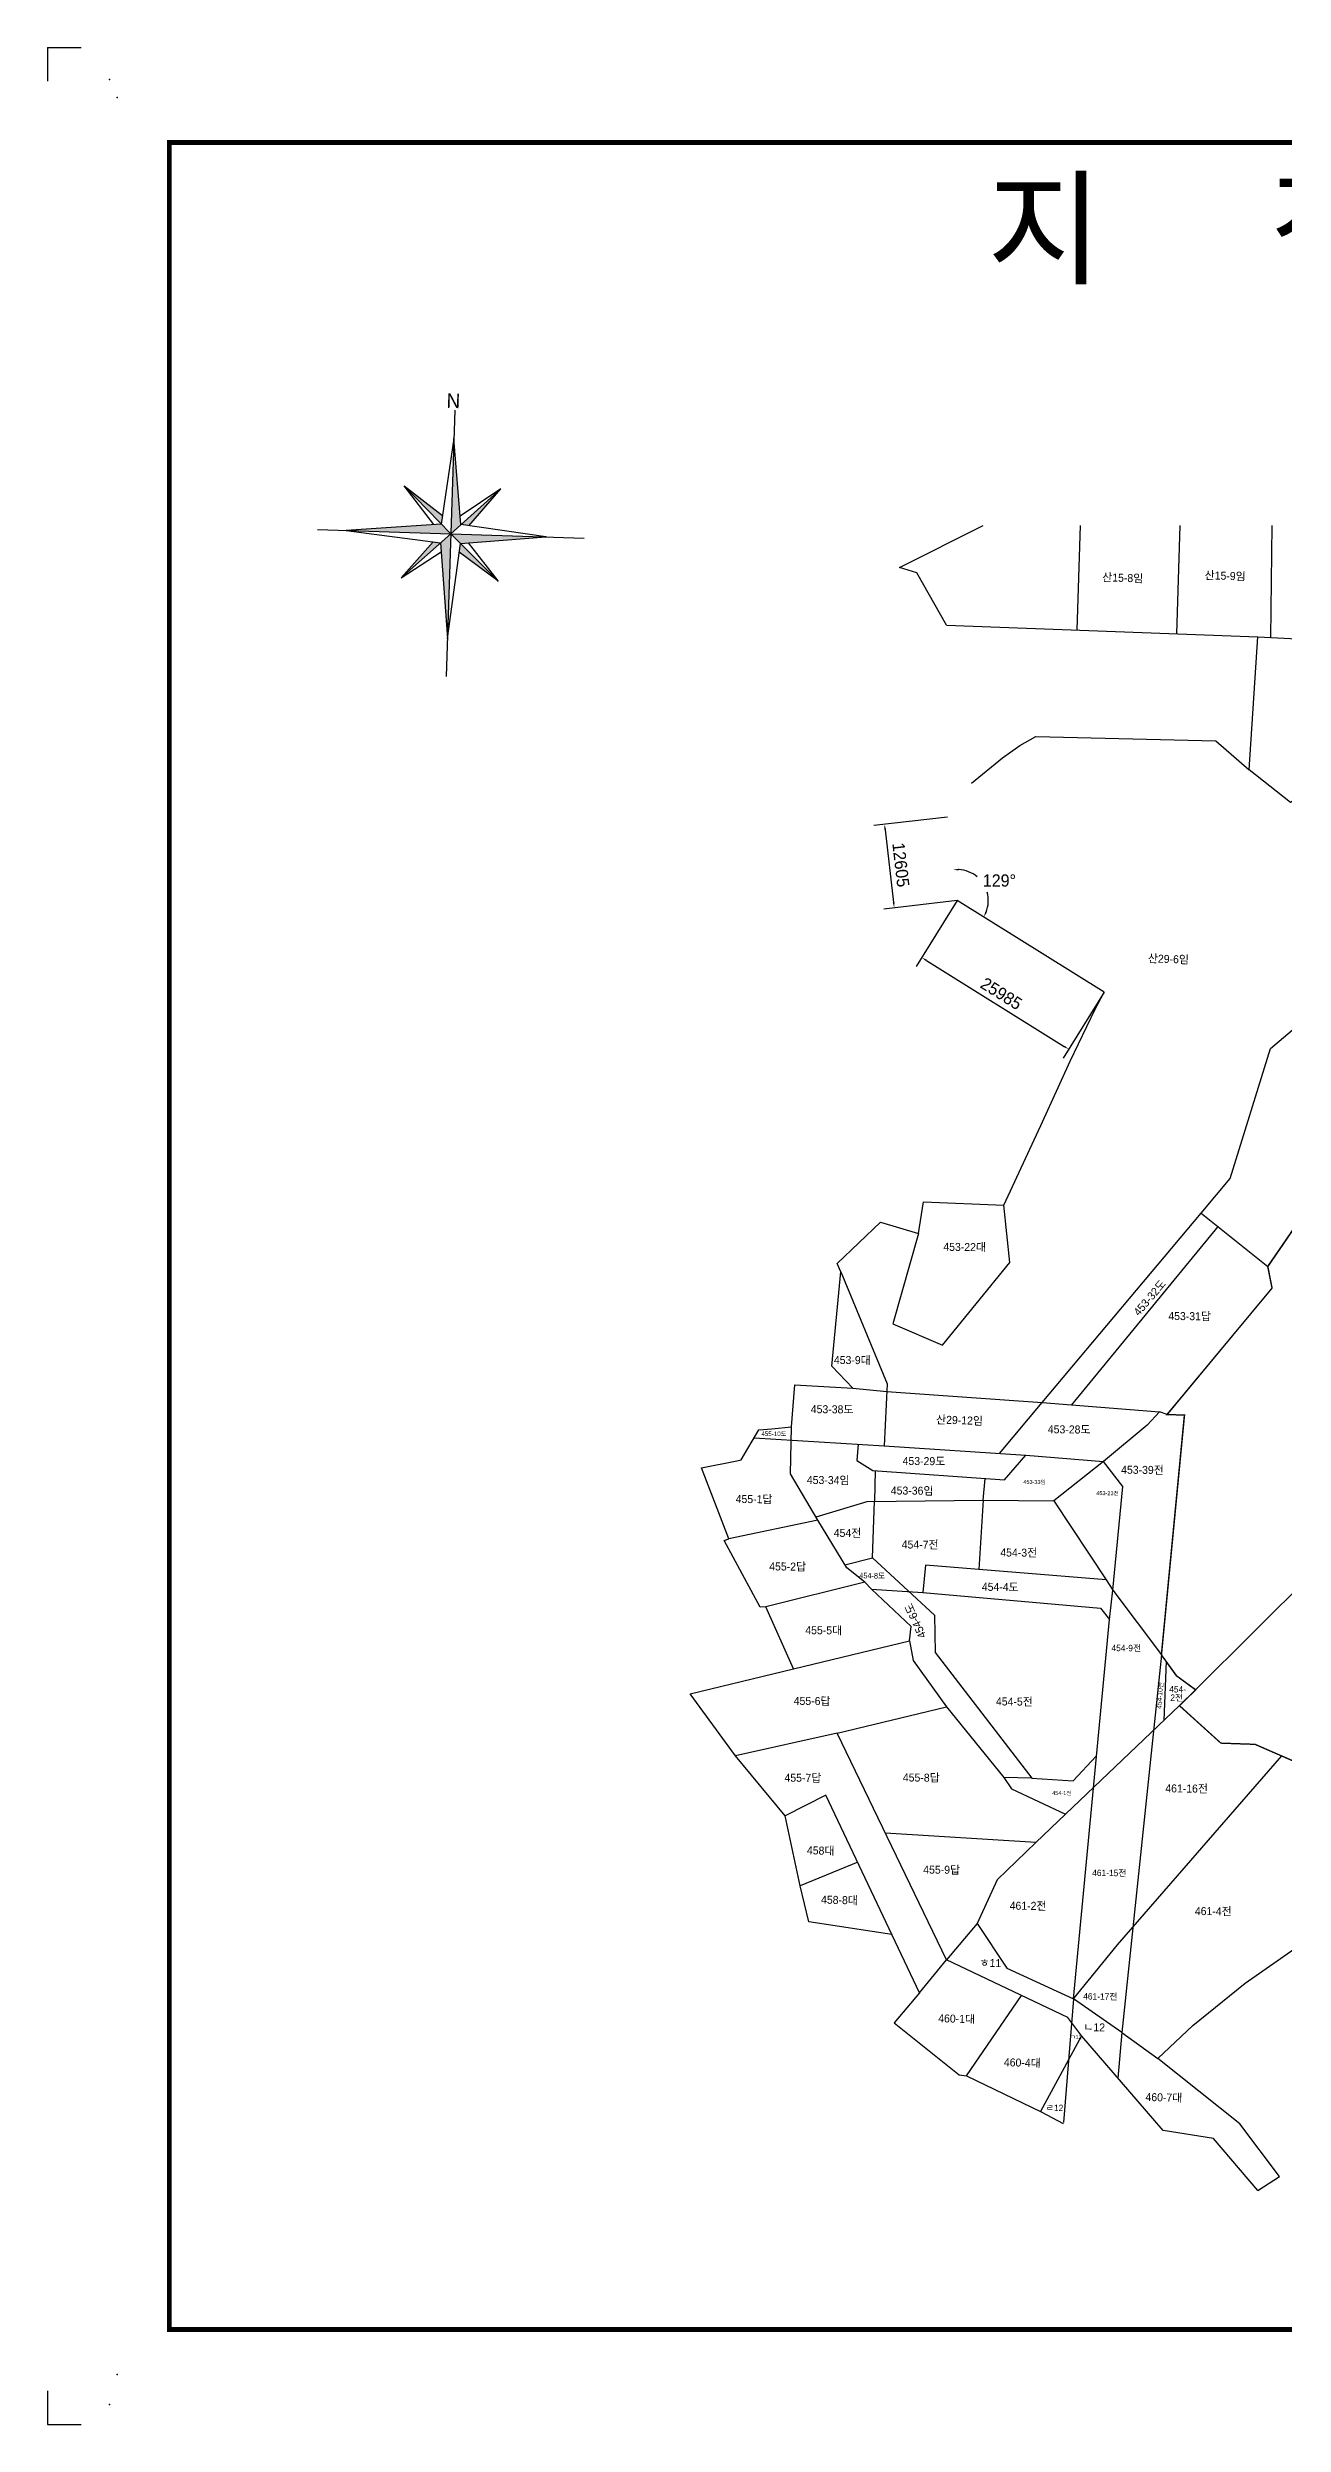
# Model space of a CAD drawing. Extents: x 0 to 504600, y 0 to 356400.
# Drawn here: x 0 to 185422, y 0 to 356400 of the extents above; entities that cross this region are included whole.
import ezdxf
from ezdxf.enums import TextEntityAlignment as Align

# ---------------------------------------------------------------- set-up
doc = ezdxf.new("R2010")
doc.units = 0
doc.header["$LTSCALE"] = 4800
doc.header["$MEASUREMENT"] = 0
doc.linetypes.add('HIDDEN', pattern=[0.375, 0.25, -0.125])
doc.linetypes.add('PHANTOM', pattern=[2.5, 1.25, -0.25, 0.25, -0.25, 0.25, -0.25])
doc.layers.get('0').update_dxf_attribs({"linetype": 'CONTINUOUS'})
doc.layers.get('Defpoints').update_dxf_attribs({"linetype": 'CONTINUOUS'})
for name, color, linetype in [('G-SUN', 1, 'CONTINUOUS'), ('G-TEXT', 6, 'CONTINUOUS'), ('NORTH', 7, 'CONTINUOUS'), ('TIT-BOX', 3, 'CONTINUOUS')]:
    doc.layers.add(name, color=color, linetype=linetype)
doc.styles.add('GHS', font='Dotum.ttf')
doc.styles.add('ITALICT', font='Dotum.ttf')
doc.styles.get("Standard").update_dxf_attribs({"font": 'Dotum.ttf'})
doc.dimstyles.get("Standard").update_dxf_attribs({"dimtxt": 0.18, "dimasz": 0.18, "dimexe": 0.18, "dimexo": 0.0625, "dimgap": 0.09, "dimtad": 0, "dimtih": 1, "dimtoh": 1, "dimdec": 4, "dimzin": 0, "dimdsep": 46, "dimtxsty": 'Standard', "dimcen": 0.09, "dimadec": 0, "dimazin": 0, "dimtfac": 1, "dimtdec": 4, "dimtofl": 0, "dimtmove": 0, "dimatfit": 3, "dimfxl": 0, "dimtolj": 1, "dimtzin": 0, "dimarcsym": 0})

# ---------------------------------------------------------------- blocks, each defined once
blk = doc.blocks.new('NORTH')
at = {"layer": 'NORTH'}
h = blk.add_hatch(color=256, dxfattribs=at)
h.paths.add_polyline_path([(1.48, 1.42), (2.65, 1.29), (7.27, 6.96)])
h.paths.add_polyline_path([(7.27, -6.84), (1.51, -1.42), (1.37, -2.7)])
h.paths.add_polyline_path([(-1.5, -1.42), (-2.6, -1.31), (-7.2, -6.84)])
h.paths.add_polyline_path([(-1.47, 1.42), (-1.33, 2.71), (-7.2, 6.96)])
h.paths.add_polyline_path([(0, 0), (1.48, 1.42), (0, 14.29)])
h.paths.add_polyline_path([(1.51, -1.42), (14.29, 0), (0, 0)])
h.paths.add_polyline_path([(0, 0), (-1.5, -1.42), (0, -15.71)])
h.paths.add_polyline_path([(-1.47, 1.42), (-15.71, 0), (0, 0)])
at = {"color": 7}
for p in [(14.29, 0), (14.29, 0), (0, -15.71), (0, -15.71)]:
    blk.add_point(p, dxfattribs=at)
at = {"layer": 'NORTH', "color": 7}
for p, q in [((0, 18.57), (0, -21.43)), ((0, 14.29), (-1.47, 1.42)), ((1.48, 1.42), (0, 14.29)), ((-2.6, 1.31), (-7.2, 6.96)), ((-7.2, 6.96), (-1.33, 2.71)), ((7.27, 6.96), (1.34, 2.67)), ((2.65, 1.29), (7.27, 6.96)), ((-20, 0), (20, 0)), ((-1.47, 1.42), (-15.71, 0)), ((14.29, 0), (1.48, 1.42)), ((1.51, -1.42), (14.29, 0)), ((-15.71, 0), (-1.5, -1.42)), ((-2.6, -1.31), (-7.2, -6.84)), ((-7.2, -6.84), (-1.36, -2.74)), ((-1.5, -1.42), (0, -15.71)), ((0, -15.71), (1.51, -1.42)), ((7.27, -6.84), (1.37, -2.7)), ((2.65, -1.29), (7.27, -6.84))]:
    blk.add_line(p, q, dxfattribs=at)
at = {"layer": 'NORTH'}
for points in [[(0, 0), (-7.2, 6.96)], [(0, 0), (7.27, 6.96)], [(0, 0), (-7.2, -6.84)], [(0, 0), (7.27, -6.84)]]:
    blk.add_lwpolyline(points, dxfattribs=at)
at = {"layer": 'NORTH', "color": 7}
blk.add_point((7.27, -6.84), dxfattribs=at)
at = {"layer": 'NORTH', "color": 1, "style": 'ITALICT'}
blk.add_text('N', height=2.17, rotation=0, dxfattribs=at).set_placement((-1.28, 18.86))
blk = doc.blocks.new('*D9')
at = {"color": 1, "linetype": 'Continuous', "lineweight": -2}
for p, q in [((136487, 228493), (130317, 218596)), ((131842, 219530), (152535, 206628)), ((158538, 214744), (152367, 204847))]:
    blk.add_line(p, q, dxfattribs=at)
at = {"color": 1, "linetype": 'Continuous'}
for points in [[(131913, 219643), (131771, 219417), (131163, 219953)], [(152605, 206741), (152464, 206515), (153213, 206205)]]:
    blk.add_solid(points, dxfattribs=at)
at = {"layer": 'Defpoints', "color": 0, "linetype": 'Continuous'}
for p in [(136487, 228493), (158538, 214744), (153213, 206205)]:
    blk.add_point(p, dxfattribs=at)
at = {"color": 7, "linetype": 'Continuous', "insert": (143099, 214540), "char_height": 1840, "attachment_point": 5, "rotation": 328.05595}
blk.add_mtext('\\A1;25985', dxfattribs=at)
blk = doc.blocks.new('DIMDOT')
at = {"color": 0}
blk.add_line((-2, 0), (2, 0), dxfattribs=at)
for radius in [0.5, 0.25]:
    blk.add_circle((0, 0), radius, dxfattribs=at)
blk = doc.blocks.new('*D10')
at = {"color": 1, "linetype": 'Continuous', "lineweight": -2}
for start, end in [(49.92943, 87.37727), (337.91864, 15.90992)]:
    blk.add_arc((136487, 228493), 4653, start, end, dxfattribs=at)
at = {"color": 1, "linetype": 'Continuous'}
for points in [[(136706, 233008), (136695, 233274), (135901, 233109)], [(140918, 226683), (140681, 226804), (140436, 226031)]]:
    blk.add_solid(points, dxfattribs=at)
at = {"layer": 'Defpoints', "color": 0, "linetype": 'Continuous'}
for p in [(135414, 236945), (139211, 232266), (136487, 228493), (136487, 228493), (158538, 214744)]:
    blk.add_point(p, dxfattribs=at)
at = {"color": 7, "linetype": 'Continuous', "insert": (142802, 231489), "char_height": 1840, "attachment_point": 5}
blk.add_mtext('\\A1;129°', dxfattribs=at)
blk = doc.blocks.new('*D11')
at = {"color": 1, "linetype": 'Continuous', "lineweight": -2}
for p, q in [((135032, 241014), (123988, 239730)), ((125669, 239120), (126940, 228188)), ((136487, 228493), (125443, 227209))]:
    blk.add_line(p, q, dxfattribs=at)
at = {"color": 1, "linetype": 'Continuous'}
for points in [[(125802, 239135), (125537, 239104), (125577, 239915)], [(127073, 228204), (126808, 228173), (127033, 227393)]]:
    blk.add_solid(points, dxfattribs=at)
at = {"layer": 'Defpoints', "color": 0, "linetype": 'Continuous'}
for p in [(135032, 241014), (136487, 228493), (127033, 227393)]:
    blk.add_point(p, dxfattribs=at)
at = {"color": 7, "linetype": 'Continuous', "insert": (128015, 233853), "char_height": 1840, "attachment_point": 5, "rotation": 276.63096}
blk.add_mtext('\\A1;12605', dxfattribs=at)

msp = doc.modelspace()

# ---------------------------------------------------------------- linework, layer by layer
at = {"layer": 'G-SUN', "color": 7, "linetype": 'Continuous'}
for p, q in [((145869.4, 251759.8), (148280.2, 253093.9)), ((148280.2, 253093.9), (175291, 252441.7)), ((138622.6, 246090), (143245.5, 249906.4)), ((143245.5, 249906.4), (145869.4, 251759.8)), ((175291, 252441.7), (180287.1, 248106.7)), ((158537.7, 214744), (136487.4, 228492.6)), ((130837, 64711.5), (126996.2, 60217.6)), ((137853.6, 52270.2), (146134.8, 64308.9)), ((171820.4, 59822.5), (179676.3, 66193.3)), ((153942, 63829.5), (152400.5, 45273.6)), ((126996.2, 60217.6), (136758.9, 52403)), ((161154.9, 58766), (166577.3, 54897.6)), ((166577.3, 54897.6), (171820.4, 59822.5)), ((136758.9, 52403), (137853.6, 52270.2)), ((137853.6, 52270.2), (149078.2, 46871.4)), ((149078.2, 46871.4), (152387, 45111.8))]:
    msp.add_line(p, q, dxfattribs=at)
for points in [[(127818.4, 278452.7), (140357, 284725.4)], [(154934.4, 284725.4), (154423.2, 269066.1)], [(169889.6, 284725.4), (169360, 268501.2)], [(183684.7, 284725.4), (183476.4, 267942.2)], [(134865.2, 269805.8), (130411.4, 277639.4), (127818.4, 278452.7)], [(134865.2, 269805.8), (181582.4, 268039)], [(216268.5, 229540.6), (216725.4, 239316.7), (217358.5, 247106), (198719.6, 248737), (195555.5, 248877.5), (186462.1, 243195.3), (180287.1, 248106.7), (181582.4, 268039), (200227.1, 267085.8), (237634.6, 265743.2), (235221.4, 261245.5), (239853.1, 260866.3), (237526.7, 255988)], [(173087.3, 181602.2), (177439.2, 186821.6), (183487.5, 206312.4), (190321.1, 212127.3), (202477.4, 219025.4), (206545.9, 218877), (207667.4, 217850.5), (211105.4, 212869.8)], [(130837, 64711.5), (116785.5, 94371), (110659.4, 91260), (103230.2, 100232.6), (96391.4, 109551.7), (111906.6, 113284.8), (107765, 122580.3), (106914.9, 122558.3), (101507.1, 132548.4), (102229.6, 132797.7), (98087.8, 143455.6), (103425.7, 144488.7), (104074.8, 144627), (106706.7, 149137.5), (108652, 149264.5), (111607.3, 149598.7), (112102.5, 155884.2), (120811.2, 155376.5), (117672.7, 158682.4), (119020.5, 172846.9), (118455.2, 174075), (124990.2, 180278.9), (130664.2, 178574.1), (126801.3, 165007.3), (134263.1, 161847.8), (144380.9, 174209), (143471.9, 182844.5), (149011.6, 194778), (153412, 204404.7), (157156.8, 212200), (158537.7, 214744)], [(188914.1, 98592.2), (181158.5, 101977.4), (176031.6, 102158), (169805.8, 107780.7), (172240.2, 110136.5), (169441, 112196.3), (167122.1, 115389.9), (170580.5, 151350.5), (167971.4, 151422.4), (183709.1, 170390), (183081.9, 173604.1), (203672.2, 203637.6)], [(130664.2, 178574.1), (131400.5, 183329.9), (143471.9, 182844.5)], [(142795.2, 145589.3), (149212.9, 153229.2), (173087.3, 181602.2), (183081.9, 173604.1)], [(153683.6, 152875.1), (175673.9, 179659.5)], [(119020.5, 172846.9), (125947.7, 156011.8), (125501.7, 146742.4)], [(120811.2, 155376.5), (125893.9, 154893.2)], [(125893.9, 154893.2), (149212.9, 153229.2)], [(149212.9, 153229.2), (166836.4, 151833.1), (164984.1, 149816.5), (158401.8, 144406.1)], [(167971.4, 151422.4), (166836.4, 151833.1)], [(202302.8, 94628.2), (226633.5, 96963.5), (229937.8, 124445), (226997.9, 137349), (216841.7, 152402.1), (198468.4, 136240.3), (172240.2, 110136.5)], [(106018, 147957.3), (125501.7, 146742.4)], [(115569.1, 135603.9), (111446.7, 142530.9), (111607.3, 149598.7)], [(121602.1, 146985.5), (121438.8, 144528.3), (123799.8, 143039.1), (143571, 141624.2), (146768.6, 145324.3)], [(125501.7, 146742.4), (146768.6, 145324.3), (158401.8, 144406.1)], [(123618.5, 125253.6), (131325, 124759.6), (157983.8, 122380.9), (159325.5, 120674.7), (159816.1, 125076.2), (161308.3, 140652.8), (158401.8, 144406.1), (150978.9, 138499.7), (158812.5, 126666.5), (159816.1, 125076.2)], [(124165.7, 143012.9), (124058.9, 138417)], [(140376.3, 138592), (140666.3, 141832.1)], [(122610, 126279.1), (119915.7, 128449), (115569.1, 135603.9), (102229.6, 132797.7)], [(115293.7, 136066.7), (122942, 138405), (140353.1, 138592.2), (150978.9, 138499.7)], [(119636.4, 128908.8), (123772.5, 129925.1), (124058.9, 138417)], [(140376.3, 138592), (139736.1, 128183.9)], [(123772.5, 129925.1), (133081, 121371.4), (133145.7, 115768.9), (147677.6, 96889.6), (143491.5, 97020.3)], [(158812.5, 126666.5), (131699.5, 128823.2), (131325, 124759.6)], [(111906.6, 113284.8), (129312.5, 117478.1), (129561.4, 119666.4), (123618.5, 125253.6), (122610, 126279.1), (107765, 122580.3)], [(159816.1, 125076.2), (167122.1, 115389.9)], [(167122.1, 115389.9), (161154.9, 58766), (153942, 63829.5), (159325.5, 120674.7)], [(129312.5, 117478.1), (129861, 114554.3), (134878.9, 107601.3)], [(167797.6, 114459.6), (167467.1, 105555.5)], [(118452.6, 103677.6), (134878.9, 107601.3), (143491.5, 97020.3), (144607.2, 95316), (152713.6, 91517.4), (148267.6, 87263.4), (125703.6, 88662)], [(169805.8, 107780.7), (152713.6, 91517.4)], [(130837, 64711.5), (134887.4, 69643.9), (118452.6, 103677.6), (103230.2, 100232.6)], [(147677.6, 96889.6), (153891.9, 96496.6), (157315.6, 100194.7)], [(153942, 63829.5), (160507.7, 71895.7), (185160.4, 100230.6)], [(121543.8, 84327.3), (112905.5, 80750.1), (110659.4, 91260)], [(148267.6, 87263.4), (142453.4, 81665.6), (139457.2, 75139.5), (134887.4, 69643.9)], [(179676.3, 66193.3), (190254, 73557.1), (210704.6, 85240.6)], [(126689.1, 73466.9), (114211, 75348.6), (112905.5, 80750.1)], [(139457.2, 75139.5), (143920.8, 68435.5), (153942, 63829.5)], [(181552.6, 35101.3), (174935.6, 42859.9), (167352.9, 44102), (155147.5, 58219.3), (153052.8, 61027.4), (134887.4, 69643.9)], [(155123.3, 58251.8), (148971, 46923)], [(161154.9, 58766), (160578.2, 51937.9)], [(181552.6, 35101.3), (184825.7, 37188.3), (178867.6, 45053.2), (166577.3, 54897.6)]]:
    msp.add_lwpolyline(points, dxfattribs=at)
at = {"layer": 'G-SUN', "color": 2, "linetype": 'PHANTOM', "const_width": 200}
msp.add_lwpolyline([(188914.1, 98592.2), (181158.5, 101977.4), (176031.6, 102158), (169805.8, 107780.7), (172240.2, 110136.5), (169441, 112196.3), (167122.1, 115389.9), (170580.5, 151350.5), (167971.4, 151422.4), (183709.1, 170390), (183081.9, 173604.1), (203672.2, 203637.6)], dxfattribs=at)
at = {"layer": 'TIT-BOX', "color": 1}
for p, q in [((0, 356400), (5040, 356400)), ((0, 356400), (0, 351360)), ((0, 5040), (0, 0)), ((0, 0), (5040, 0))]:
    msp.add_line(p, q, dxfattribs=at)
at = {"layer": 'TIT-BOX', "color": 7, "const_width": 720}
msp.add_lwpolyline([(486331.4, 14238.4), (486331.4, 342161.6), (18268.6, 342161.6), (18268.6, 14238.4)], close=True, dxfattribs=at)
at = {"layer": 'TIT-BOX'}
for p in [(9303.1, 351598.8), (9303.1, 2995.1)]:
    msp.add_point(p, dxfattribs=at)
at = {"layer": 'TIT-BOX', "color": 2}
for p in [(10470, 348900), (10470, 7500)]:
    msp.add_point(p, dxfattribs=at)

# ---------------------------------------------------------------- block references
at = {"layer": 'G-SUN', "color": 9, "linetype": 'HIDDEN', "xscale": 1000, "yscale": 1000, "zscale": 1000, "rotation": 358.1305}
msp.add_blockref('NORTH', (60497.4, 283491.2), dxfattribs=at)

# ---------------------------------------------------------------- texts
at = {"color": 3, "insert": (140950, 336155.1), "char_height": 13800, "width": 352316.19, "attachment_point": 1, "style": 'GHS'}
msp.add_mtext('{\\fHY헤드라인M|b0|i0|c129|p18;지     적      도}', dxfattribs=at)
at = {"layer": 'G-TEXT', "color": 3, "style": 'GHS'}
for s, height, rotation, p in [('산15-9임', 1200, 358.1305, (176676.6, 277192.4)), ('산15-8임', 1200, 358.1305, (161307.2, 276886.3)), ('산29-6임', 1200, 358.1305, (168162, 219736.6)), ('453-22대', 1200, 359.5009, (137590.4, 176553)), ('453-32도', 1200, 49.417847, (165350.5, 168938.5)), ('453-31답', 1200, 359.5009, (171345, 166180.7)), ('453-9대', 1200, 359.5009, (120736.9, 159597)), ('453-38도', 1200, 359.5009, (117707.1, 152214.9)), ('산29-12임', 1200, 358.1305, (136823.7, 150575.9)), ('453-28도', 1200, 359.5009, (153270.2, 149198.7)), ('455-10도', 672, 359.5009, (108981.6, 148548.6)), ('453-29도', 1200, 359.5009, (131481.9, 144449.5)), ('453-39전', 1200, 359.5009, (164263.6, 143134.3)), ('455-1답', 1200, 359.5009, (105997.5, 138746.8)), ('453-34임', 1200, 359.5009, (117120.4, 141601.3)), ('453-36임', 1200, 359.5009, (129713.5, 140019.9)), ('453-33임', 600, 359.5009, (148073.6, 141322.3)), ('453-23전', 600, 359.5009, (159021.6, 139636.8)), ('454전', 1200, 359.5009, (120016.8, 133673.8)), ('454-7전', 1200, 359.5009, (130907.6, 131927.4)), ('455-2답', 1200, 359.5009, (111036.7, 128638.8)), ('454-3전', 1200, 359.5009, (145703.2, 130730)), ('454-8도', 840, 359.5009, (123729.2, 127269.4)), ('454-4도', 1200, 359.5009, (142932.4, 125581.8)), ('454-6도', 1200, 113.59204, (130199.6, 120491.5)), ('455-5대', 1200, 359.5009, (116446.8, 119076.5)), ('454-9전', 960, 359.5009, (161849.2, 116419.9)), ('454-10전', 720, 86.050785, (166873.7, 109320.6)), ('454-', 960, 359.5009, (169537.1, 110230.2)), ('455-6답', 1200, 359.5009, (114706.5, 108478.5)), ('454-5전', 1200, 359.5009, (145047, 108394.8)), ('2전', 960, 359.5009, (169415.2, 108971.2)), ('455-7답', 1200, 359.5009, (113324.3, 96962.5)), ('455-8답', 1200, 359.5009, (131086.8, 96990.8)), ('454-1전', 600, 359.5009, (152168.9, 94673.9)), ('461-16전', 1200, 359.5009, (170891.7, 95357)), ('458대', 1200, 358.5445, (115993, 86051.2)), ('455-9답', 1200, 359.5009, (134141.3, 83180)), ('461-15전', 960, 359.5009, (159304, 82698)), ('458-8대', 1200, 358.5445, (118810, 78638.4)), ('461-2전', 1200, 359.5009, (147106.7, 77767.1)), ('461-4전', 1200, 359.5009, (174889.9, 76962.1)), ('ㅎ11', 1200, 358.5445, (141454.1, 69206.9)), ('461-17전', 960, 359.5009, (157954.6, 64179.6)), ('460-1대', 1200, 358.5445, (136389.9, 60839.8)), ('ㄱ12', 588, 358.5445, (154297.8, 58082)), ('ㄴ12', 1200, 358.5445, (157032.5, 59562.5)), ('460-4대', 1200, 358.5445, (146240.3, 54249.4)), ('ㄹ12', 960, 358.5445, (151071.5, 47488.1)), ('460-7대', 1200, 358.5445, (167479.3, 49038.1))]:
    msp.add_text(s, height=height, rotation=rotation, dxfattribs=at).set_placement(p, align=Align.MIDDLE_CENTER)

# ---------------------------------------------------------------- dimensions: what is measured, and where the dimension line sits
at = {"color": 2, "linetype": 'Continuous'}
for p1, p2, distance, picture, middle in [((135031.8, 241013.7), (136487.4, 228492.6), -9518.5, '*D11', (128014.5, 233852.8)), ((136487.4, 228492.6), (158537.7, 214744), -10063.1, '*D9', (143099, 214539.7))]:
    dim = msp.add_aligned_dim(p1=p1, p2=p2, distance=distance, dimstyle='Standard', override={"dimscale": 800, "dimtxt": 2.3, "dimasz": 1, "dimexe": 2, "dimexo": 0, "dimgap": 1, "dimtad": 1, "dimtih": 0, "dimdec": 0, "dimblk2": 'DIMDOT', "dimdle": 2, "dimclrd": 1, "dimclre": 1, "dimclrt": 7, "dimtdec": 0, "dimtix": 1, "dimtofl": 1, "dimtmove": 1}, dxfattribs=at)
    dim.commit()
    dim.dimension.update_dxf_attribs({"geometry": picture, "text_midpoint": middle})
dim = msp.add_angular_dim_2l(base=(139210.8, 232265.7), line1=((158537.7, 214744), (136487.4, 228492.6)), line2=((136487.4, 228492.6), (135413.6, 236945.1)), dimstyle='Standard', override={"dimscale": 800, "dimtxt": 2.3, "dimasz": 1, "dimexe": 2, "dimexo": 0, "dimgap": 1, "dimtad": 1, "dimtih": 0, "dimdec": 0, "dimblk2": 'DIMDOT', "dimdle": 2, "dimclrd": 1, "dimclre": 1, "dimclrt": 7, "dimtdec": 0, "dimtix": 1, "dimtofl": 1, "dimtmove": 1}, dxfattribs=at)
dim.commit()
dim.dimension.update_dxf_attribs({"geometry": '*D10', "text_midpoint": (142801.9, 231489.4), "dimtype": 162})

doc.saveas('drawing.dxf')
